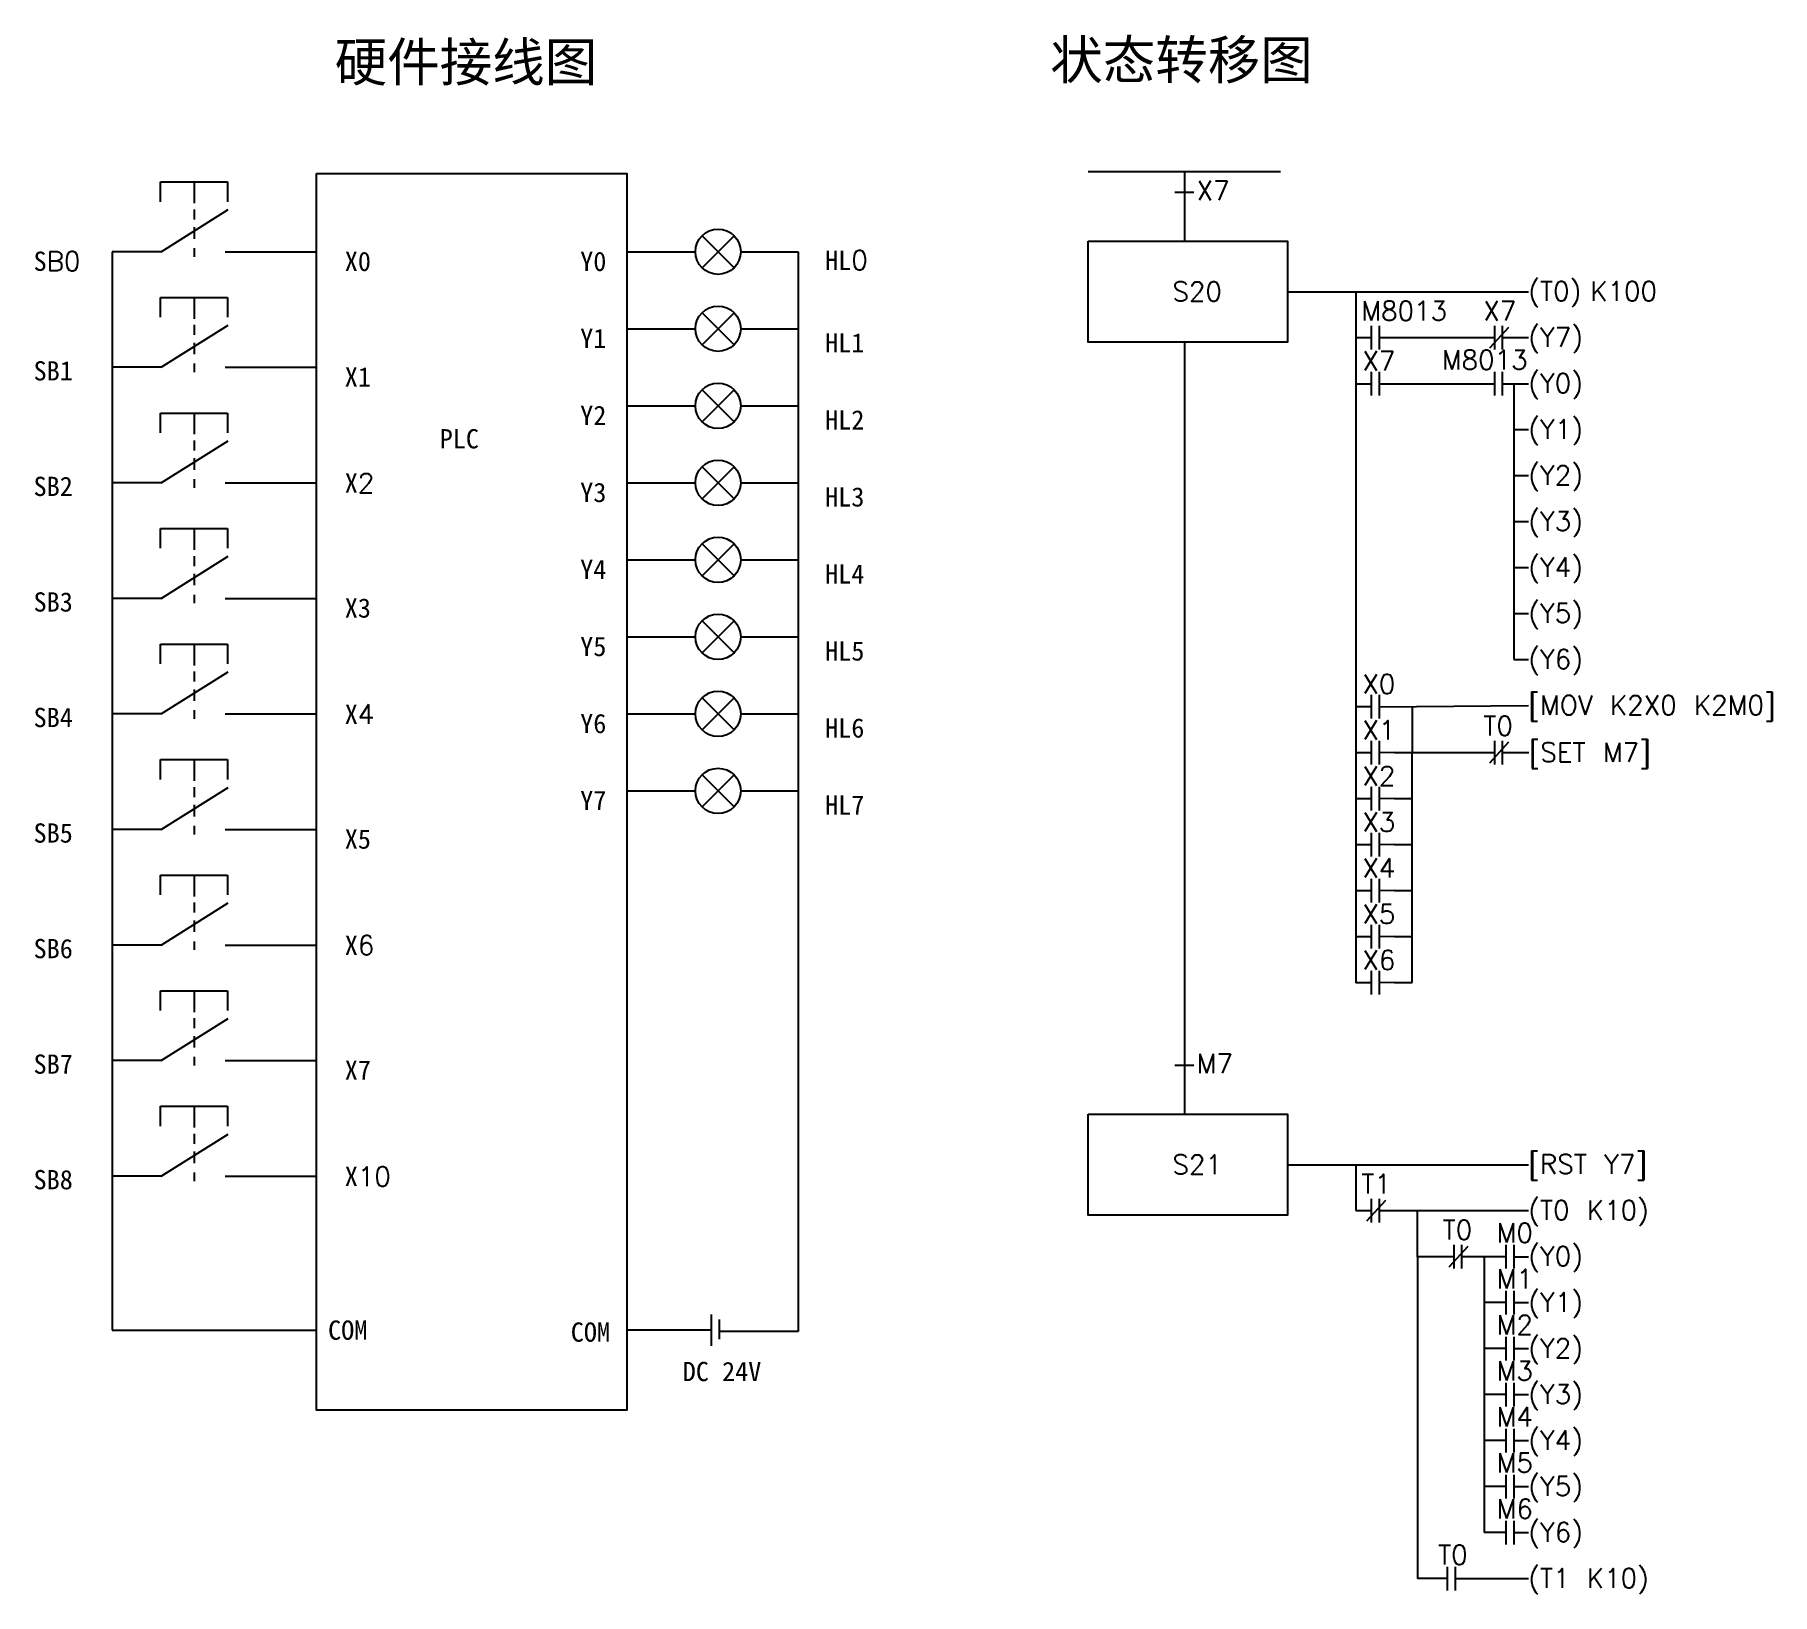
# Model space of a CAD drawing. Header units: millimetres. Extents: x 25 to 476, y 24 to 428.
import ezdxf

# ---------------------------------------------------------------- set-up
doc = ezdxf.new("R2010")
doc.units = ezdxf.units.MM

msp = doc.modelspace()

# ---------------------------------------------------------------- linework, layer by layer
for p, q in [((298.53, 392.96), (348.5, 392.96)), ((323.52, 392.96), (323.52, 374.85)), ((57.61, 385.14), (57.61, 390.27)), ((57.61, 390.27), (75.01, 390.27)), ((66.31, 390.27), (66.31, 384.74)), ((75.01, 390.27), (75.01, 385.14)), ((321.03, 387.61), (326, 387.61)), ((57.71, 372.14), (75.13, 383.07)), ((66.31, 383.14), (66.31, 380.54)), ((66.31, 378.5), (66.31, 375.53)), ((198.23, 367.98), (206.56, 376.31)), ((198.23, 376.31), (206.56, 367.98)), ((57.71, 372.14), (45.03, 372.14)), ((45.03, 372.14), (45.03, 92.12)), ((66.31, 373.09), (66.31, 370.86)), ((74.37, 372.14), (98.09, 372.14)), ((178.67, 372.14), (196.5, 372.14)), ((208.28, 372.14), (223.23, 372.14)), ((223.23, 372.14), (223.23, 91.77)), ((350.34, 361.77), (368.07, 361.77)), ((368.07, 361.77), (368.07, 337.88)), ((368.07, 361.77), (412.86, 361.77)), ((57.61, 355.14), (57.61, 360.27)), ((57.61, 360.27), (75.01, 360.27)), ((66.31, 360.27), (66.31, 354.74)), ((75.01, 360.27), (75.01, 355.14)), ((57.71, 342.14), (75.13, 353.06)), ((66.31, 353.13), (66.31, 350.53)), ((178.67, 352.14), (196.5, 352.14)), ((198.23, 347.98), (206.56, 356.31)), ((198.23, 356.31), (206.56, 347.98)), ((208.28, 352.14), (223.23, 352.14)), ((372.03, 352.9), (372.03, 349.83)), ((374.07, 352.9), (374.07, 349.83)), ((402.86, 347.16), (407.8, 352.59)), ((404.03, 352.9), (404.03, 349.83)), ((406.06, 352.9), (406.06, 349.83)), ((66.31, 348.5), (66.31, 345.53)), ((323.52, 348.69), (323.52, 148.16)), ((368.07, 349.83), (372.03, 349.83)), ((372.03, 349.83), (372.03, 346.75)), ((374.07, 349.83), (374.07, 346.75)), ((374.07, 349.83), (395.77, 349.83)), ((395.77, 349.83), (404.03, 349.83)), ((404.03, 349.83), (404.03, 346.75)), ((406.06, 349.83), (406.06, 346.75)), ((406.06, 349.83), (412.86, 349.83)), ((66.31, 343.08), (66.31, 340.85)), ((57.71, 342.14), (45.03, 342.14)), ((74.37, 342.14), (98.09, 342.14)), ((372.03, 340.96), (372.03, 337.88)), ((374.07, 340.96), (374.07, 337.88)), ((404.03, 340.96), (404.03, 337.88)), ((406.06, 340.96), (406.06, 337.88)), ((198.23, 327.98), (206.56, 336.31)), ((198.23, 336.31), (206.56, 327.98)), ((368.07, 337.88), (372.03, 337.88)), ((368.07, 337.88), (368.07, 186.83)), ((372.03, 337.88), (372.03, 334.81)), ((374.07, 337.88), (374.07, 334.81)), ((374.07, 337.88), (404.03, 337.88)), ((404.03, 337.88), (404.03, 334.81)), ((406.06, 337.88), (406.06, 334.81)), ((406.06, 337.88), (412.86, 337.88)), ((409.05, 337.88), (409.05, 266.23)), ((57.61, 325.14), (57.61, 330.26)), ((57.61, 330.26), (75.01, 330.26)), ((66.31, 330.26), (66.31, 324.73)), ((75.01, 330.26), (75.01, 325.14)), ((178.67, 332.14), (196.5, 332.14)), ((208.28, 332.14), (223.23, 332.14)), ((409.05, 325.94), (412.86, 325.94)), ((57.71, 312.14), (75.13, 323.06)), ((66.31, 323.13), (66.31, 320.53)), ((66.31, 318.5), (66.31, 315.52)), ((198.23, 307.98), (206.56, 316.31)), ((198.23, 316.31), (206.56, 307.98)), ((57.71, 312.14), (45.03, 312.14)), ((66.31, 313.08), (66.31, 310.85)), ((74.37, 312.14), (98.09, 312.14)), ((178.67, 312.14), (196.5, 312.14)), ((208.28, 312.14), (223.23, 312.14)), ((409.05, 314), (412.86, 314)), ((57.61, 295.13), (57.61, 300.26)), ((57.61, 300.26), (75.01, 300.26)), ((66.31, 300.26), (66.31, 294.73)), ((75.01, 300.26), (75.01, 295.13)), ((409.05, 302.06), (412.86, 302.06)), ((198.23, 287.98), (206.56, 296.31)), ((198.23, 296.31), (206.56, 287.98)), ((57.71, 282.13), (75.13, 293.06)), ((66.31, 293.13), (66.31, 290.53)), ((178.67, 292.14), (196.5, 292.14)), ((208.28, 292.14), (223.23, 292.14)), ((409.05, 290.11), (412.86, 290.11)), ((66.31, 288.5), (66.31, 285.52)), ((57.71, 282.13), (45.03, 282.13)), ((66.31, 283.08), (66.31, 280.85)), ((74.37, 282.13), (98.09, 282.13)), ((198.23, 267.98), (206.56, 276.31)), ((198.23, 276.31), (206.56, 267.98)), ((409.05, 278.17), (412.86, 278.17)), ((178.67, 272.14), (196.5, 272.14)), ((208.28, 272.14), (223.23, 272.14)), ((57.61, 265.13), (57.61, 270.26)), ((57.61, 270.26), (75.01, 270.26)), ((66.31, 270.26), (66.31, 264.73)), ((75.01, 270.26), (75.01, 265.13)), ((57.71, 252.13), (75.13, 263.05)), ((66.31, 263.13), (66.31, 260.52)), ((409.05, 266.23), (412.86, 266.23)), ((66.31, 258.49), (66.31, 255.52)), ((66.31, 253.07), (66.31, 250.84)), ((198.23, 247.98), (206.56, 256.31)), ((198.23, 256.31), (206.56, 247.98)), ((372.03, 253.99), (368.07, 253.99)), ((372.03, 257.07), (372.03, 253.99)), ((372.03, 253.99), (372.03, 250.92)), ((374.07, 257.07), (374.07, 253.99)), ((374.07, 253.99), (412.86, 254.32)), ((374.07, 253.99), (374.07, 250.92)), ((382.67, 254.03), (382.67, 242.09)), ((57.71, 252.13), (45.03, 252.13)), ((74.37, 252.13), (98.09, 252.13)), ((178.67, 252.14), (196.5, 252.14)), ((208.28, 252.14), (223.23, 252.14)), ((372.03, 245.12), (372.03, 242.05)), ((374.07, 245.12), (374.07, 242.05)), ((402.86, 239.42), (407.8, 244.85)), ((404.03, 245.16), (404.03, 242.09)), ((406.06, 245.16), (406.06, 242.09)), ((57.61, 235.13), (57.61, 240.25)), ((57.61, 240.25), (75.01, 240.25)), ((66.31, 240.25), (66.31, 234.72)), ((75.01, 240.25), (75.01, 235.13)), ((372.03, 242.05), (368.07, 242.05)), ((372.03, 242.05), (372.03, 238.98)), ((378.13, 242.09), (374.07, 242.05)), ((374.07, 242.05), (374.07, 238.98)), ((378.13, 242.09), (382.67, 242.09)), ((382.67, 182.37), (382.67, 242.09)), ((382.67, 242.09), (404.03, 242.09)), ((404.03, 242.09), (404.03, 239.01)), ((406.06, 242.09), (406.06, 239.01)), ((406.06, 242.09), (412.96, 242.09)), ((198.23, 227.98), (206.56, 236.31)), ((198.23, 236.31), (206.56, 227.98)), ((57.71, 222.13), (75.13, 233.05)), ((66.31, 233.12), (66.31, 230.52)), ((178.67, 232.14), (196.5, 232.14)), ((208.28, 232.14), (223.23, 232.14)), ((372.03, 233.18), (372.03, 230.11)), ((374.07, 233.18), (374.07, 230.11)), ((66.31, 228.49), (66.31, 225.51)), ((372.03, 230.11), (368.07, 230.11)), ((372.03, 230.11), (372.03, 227.04)), ((378.13, 230.14), (374.07, 230.11)), ((374.07, 230.11), (374.07, 227.04)), ((378.13, 230.14), (382.67, 230.14)), ((57.71, 222.13), (45.03, 222.13)), ((66.31, 223.07), (66.31, 220.84)), ((74.37, 222.13), (98.09, 222.13)), ((372.03, 221.24), (372.03, 218.17)), ((374.07, 221.24), (374.07, 218.17)), ((372.03, 218.17), (368.07, 218.17)), ((372.03, 218.17), (372.03, 215.09)), ((378.13, 218.2), (374.07, 218.17)), ((374.07, 218.17), (374.07, 215.09)), ((378.13, 218.2), (382.67, 218.2)), ((57.61, 205.12), (57.61, 210.25)), ((57.61, 210.25), (75.01, 210.25)), ((66.31, 210.25), (66.31, 204.72)), ((75.01, 210.25), (75.01, 205.12)), ((372.03, 209.3), (372.03, 206.22)), ((374.07, 209.3), (374.07, 206.22)), ((66.31, 203.12), (66.31, 200.52)), ((372.03, 206.22), (368.07, 206.22)), ((372.03, 206.22), (372.03, 203.15)), ((378.13, 206.26), (374.07, 206.22)), ((374.07, 206.22), (374.07, 203.15)), ((378.13, 206.26), (382.67, 206.26)), ((57.71, 192.12), (75.13, 203.05)), ((66.31, 198.49), (66.31, 195.51)), ((372.03, 194.28), (368.07, 194.28)), ((372.03, 197.35), (372.03, 194.28)), ((372.03, 194.28), (372.03, 191.21)), ((374.07, 197.35), (374.07, 194.28)), ((378.13, 194.31), (374.07, 194.28)), ((374.07, 194.28), (374.07, 191.21)), ((378.13, 194.31), (382.67, 194.31)), ((57.71, 192.12), (45.03, 192.12)), ((66.31, 193.07), (66.31, 190.84)), ((74.37, 192.12), (98.09, 192.12)), ((368.07, 186.83), (368.07, 182.34)), ((372.03, 185.41), (372.03, 182.34)), ((374.07, 185.41), (374.07, 182.34)), ((372.03, 182.34), (368.07, 182.34)), ((372.03, 182.34), (372.03, 179.27)), ((378.13, 182.37), (374.07, 182.34)), ((374.07, 182.34), (374.07, 179.27)), ((378.13, 182.37), (382.67, 182.37)), ((57.61, 175.12), (57.61, 180.25)), ((57.61, 180.25), (75.01, 180.25)), ((66.31, 180.25), (66.31, 174.72)), ((75.01, 180.25), (75.01, 175.12)), ((57.71, 162.12), (75.13, 173.04)), ((66.31, 173.12), (66.31, 170.51)), ((66.31, 168.48), (66.31, 165.51)), ((66.31, 163.07), (66.31, 160.83)), ((57.71, 162.12), (45.03, 162.12)), ((74.37, 162.12), (98.09, 162.12)), ((321.03, 160.92), (326, 160.92)), ((57.61, 145.12), (57.61, 150.24)), ((57.61, 150.24), (75.01, 150.24)), ((66.31, 150.24), (66.31, 144.71)), ((75.01, 150.24), (75.01, 145.12)), ((57.71, 132.12), (75.13, 143.04)), ((66.31, 143.11), (66.31, 140.51)), ((66.31, 138.48), (66.31, 135.5)), ((57.71, 132.12), (45.03, 132.12)), ((66.31, 133.06), (66.31, 130.83)), ((74.37, 132.12), (98.09, 132.12)), ((350.34, 135.08), (368.07, 135.08)), ((368.07, 135.08), (368.07, 123.14)), ((368.07, 135.08), (412.86, 135.08)), ((368.07, 123.14), (372.03, 123.14)), ((370.87, 120.47), (375.81, 125.9)), ((372.03, 126.21), (372.03, 123.14)), ((372.03, 123.14), (372.03, 120.06)), ((374.07, 126.21), (374.07, 123.14)), ((374.07, 123.14), (395.77, 123.14)), ((374.07, 123.14), (374.07, 120.06)), ((384.03, 111.19), (384.03, 123.14)), ((395.77, 123.14), (404.03, 123.14)), ((404.03, 123.14), (412.86, 123.14)), ((392.3, 108.53), (397.24, 113.96)), ((393.46, 114.27), (393.46, 111.19)), ((395.5, 114.27), (395.5, 111.19)), ((407.02, 114.27), (407.02, 111.19)), ((409.05, 114.27), (409.05, 111.19)), ((393.46, 111.19), (384.03, 111.19)), ((384.03, 111.19), (384.03, 27.6)), ((393.46, 111.19), (393.46, 108.12)), ((395.5, 111.19), (395.5, 108.12)), ((401.36, 111.19), (395.5, 111.19)), ((401.36, 111.19), (401.36, 39.54)), ((407.02, 111.19), (401.36, 111.19)), ((407.02, 111.19), (407.02, 108.12)), ((409.05, 111.19), (412.86, 111.19)), ((409.05, 111.19), (409.05, 108.12)), ((407.02, 102.32), (407.02, 99.25)), ((409.05, 102.32), (409.05, 99.25)), ((200.58, 96.17), (200.58, 88.08)), ((202.65, 94.86), (202.65, 89.75)), ((407.02, 99.25), (401.36, 99.25)), ((407.02, 99.25), (407.02, 96.18)), ((409.05, 99.25), (412.86, 99.25)), ((409.05, 99.25), (409.05, 96.18)), ((45.03, 92.12), (98.09, 92.12)), ((200.58, 92.12), (178.67, 92.12)), ((223.23, 91.77), (202.65, 91.77)), ((407.02, 90.38), (407.02, 87.31)), ((409.05, 90.38), (409.05, 87.31)), ((407.02, 87.31), (401.36, 87.31)), ((407.02, 87.31), (407.02, 84.24)), ((409.05, 87.31), (412.86, 87.31)), ((409.05, 87.31), (409.05, 84.24)), ((407.02, 78.44), (407.02, 75.37)), ((409.05, 78.44), (409.05, 75.37)), ((407.02, 75.37), (401.36, 75.37)), ((407.02, 75.37), (407.02, 72.29)), ((409.05, 75.37), (412.86, 75.37)), ((409.05, 75.37), (409.05, 72.29)), ((407.02, 63.42), (401.36, 63.42)), ((407.02, 66.5), (407.02, 63.42)), ((407.02, 63.42), (407.02, 60.35)), ((409.05, 66.5), (409.05, 63.42)), ((409.05, 63.42), (412.86, 63.42)), ((409.05, 63.42), (409.05, 60.35)), ((407.02, 54.55), (407.02, 51.48)), ((409.05, 54.55), (409.05, 51.48)), ((407.02, 51.48), (401.36, 51.48)), ((407.02, 51.48), (407.02, 48.41)), ((409.05, 51.48), (412.86, 51.48)), ((409.05, 51.48), (409.05, 48.41)), ((407.02, 42.61), (407.02, 39.54)), ((409.05, 42.61), (409.05, 39.54)), ((407.02, 39.54), (401.36, 39.54)), ((407.02, 39.54), (407.02, 36.47)), ((409.05, 39.54), (412.86, 39.54)), ((409.05, 39.54), (409.05, 36.47)), ((391.78, 27.6), (384.03, 27.6)), ((391.78, 30.67), (391.78, 27.6)), ((391.78, 27.6), (391.78, 24.52)), ((393.81, 30.67), (393.81, 27.6)), ((393.81, 27.6), (412.86, 27.6)), ((393.81, 27.6), (393.81, 24.52))]:
    msp.add_line(p, q)
for points in [[(98.09, 392.43), (178.67, 392.43), (178.67, 71.37), (98.09, 71.37)], [(298.53, 374.85), (350.34, 374.85), (350.34, 348.69), (298.53, 348.69)], [(298.53, 148.16), (350.34, 148.16), (350.34, 122), (298.53, 122)]]:
    msp.add_lwpolyline(points, close=True)
for centre in [(202.39, 372.14), (202.39, 352.14), (202.39, 332.14), (202.39, 312.14), (202.39, 292.14), (202.39, 272.14), (202.39, 252.14), (202.39, 232.14)]:
    msp.add_circle(centre, 5.89)

# ---------------------------------------------------------------- texts
at = {"attachment_point": 1}
for s, width, gutter_width, heights, insert, char_height in [('{\\fSimSun|b0|i0|c134|p2;硬件接线图}', 94.8752, 25, [0], (102.8, 426.4), 10), ('{\\fSimSun|b0|i0|c134|p2;状态转移图}', 127.3243, 25, [5], (288.67, 426.97), 10), ('{\\Ftxt,@extfont2|c134;X7}', 21.4784, 25, [0], (326.68, 390.55), 5), ('S{\\Ftxt,@extfont2|c134;B0}', 16.104, 12.5, [0], (24.6, 372.17), 5), ('X0', 16.104, 12.5, [0], (105.43, 372.14), 5), ('Y0', 16.104, 12.5, [0], (166.58, 372.14), 5), ('HL{\\Ftxt,@extfont2|c134;0}', 16.104, 12.5, [0], (230.2, 372.42), 5), ('{\\Ftxt,@extfont2|c134;S20}', 20.7431, 25, [0], (320.4, 364.29), 5), ('{\\Ftxt,@extfont2|c134;(T0)}', 66.8971, 25, [0], (412.86, 364.38), 5), ('{\\Ftxt,@extfont2|c134;K100}', 22.0244, 25, [0], (428.91, 364.39), 5), ('{\\Ftxt,@extfont2|c134;M8013}', 21.4784, 25, [0], (369.45, 359.3), 5), ('{\\Ftxt,@extfont2|c134;X7}', 21.4784, 25, [0], (401.13, 359.3), 5), ('Y1', 16.104, 12.5, [0], (166.58, 352.14), 5), ('{\\Ftxt,@extfont2|c134;(Y7)}', 66.8971, 25, [0], (412.86, 352.44), 5), ('HL1', 16.104, 12.5, [0], (230.2, 350.98), 5), ('SB1', 16.104, 12.5, [0], (24.6, 343.71), 5), ('{\\Ftxt,@extfont2|c134;X7}', 21.4784, 25, [0], (369.74, 346.28), 5), ('{\\Ftxt,@extfont2|c134;M8013}', 21.4784, 25, [0], (390.38, 346.58), 5), ('X1', 16.104, 12.5, [0], (105.43, 342.14), 5), ('{\\Ftxt,@extfont2|c134;(Y0)}', 66.8971, 25, [0], (412.86, 340.49), 5), ('Y2', 16.104, 12.5, [0], (166.58, 332.14), 5), ('HL2', 16.104, 12.5, [0], (230.2, 330.98), 5), ('{\\Ftxt,@extfont2|c134;(Y1)}', 66.8971, 25, [0], (412.86, 328.55), 5), ('PLC', 33.184, 12.5, [0], (130.09, 326.08), 5), ('{\\Ftxt,@extfont2|c134;(Y2)}', 66.8971, 25, [0], (412.86, 316.61), 5), ('SB2', 16.104, 12.5, [0], (24.6, 313.71), 5), ('X{\\Ftxt,@extfont2|c134;2}', 16.104, 12.5, [0], (105.43, 314.56), 5), ('Y3', 16.104, 12.5, [0], (166.58, 312.14), 5), ('HL3', 16.104, 12.5, [0], (230.2, 310.98), 5), ('{\\Ftxt,@extfont2|c134;(Y3)}', 66.8971, 25, [0], (412.86, 304.66), 5), ('{\\Ftxt,@extfont2|c134;(Y4)}', 66.8971, 25, [0], (412.86, 292.72), 5), ('Y4', 16.104, 12.5, [0], (166.58, 292.14), 5), ('HL4', 16.104, 12.5, [0], (230.2, 290.98), 5), ('SB3', 16.104, 12.5, [0], (24.6, 283.7), 5), ('X3', 16.104, 12.5, [0], (105.43, 282.13), 5), ('{\\Ftxt,@extfont2|c134;(Y5)}', 66.8971, 25, [0], (412.86, 280.78), 5), ('Y5', 16.104, 12.5, [0], (166.58, 272.14), 5), ('HL5', 16.104, 12.5, [0], (230.2, 270.98), 5), ('{\\Ftxt,@extfont2|c134;(Y6)}', 66.8971, 25, [0], (412.86, 268.84), 5), ('{\\Ftxt,@extfont2|c134;X0}', 21.4784, 25, [0], (369.74, 262.39), 5), ('{\\Ftxt,@extfont2|c134;[MOV K2X0 K2M0]}', 73.057, 25, [0], (412.86, 256.89), 5), ('SB4', 16.104, 12.5, [0], (24.6, 253.7), 5), ('X{\\Ftxt,@extfont2|c134;4}', 16.104, 12.5, [0], (105.43, 254.55), 5), ('Y6', 16.104, 12.5, [0], (166.58, 252.14), 5), ('HL6', 16.104, 12.5, [0], (230.2, 250.98), 5), ('{\\Ftxt,@extfont2|c134;X1}', 21.4784, 25, [0], (369.74, 250.45), 5), ('{\\Ftxt,@extfont2|c134;T0}', 21.4784, 25, [0], (401.13, 251.56), 5), ('{\\Ftxt,@extfont2|c134;[SET M7]}', 73.057, 25, [0], (412.96, 244.66), 5), ('{\\Ftxt,@extfont2|c134;X2}', 21.4784, 25, [0], (369.74, 238.51), 5), ('Y7', 16.104, 12.5, [0], (166.58, 232.14), 5), ('HL7', 16.104, 12.5, [0], (230.2, 230.98), 5), ('{\\Ftxt,@extfont2|c134;X3}', 21.4784, 25, [0], (369.74, 226.56), 5), ('SB5', 16.104, 12.5, [0], (24.6, 223.7), 5), ('X5', 16.104, 12.5, [0], (105.43, 222.13), 5), ('{\\Ftxt,@extfont2|c134;X4}', 21.4784, 25, [0], (369.74, 214.62), 5), ('{\\Ftxt,@extfont2|c134;X5}', 21.4784, 25, [0], (369.74, 202.68), 5), ('X{\\Ftxt,@extfont2|c134;6}', 16.104, 12.5, [0], (105.43, 194.55), 5), ('SB6', 16.104, 12.5, [0], (24.6, 193.69), 5), ('{\\Ftxt,@extfont2|c134;X6}', 21.4784, 25, [0], (369.74, 190.73), 5), ('SB7', 16.104, 12.5, [0], (24.6, 163.69), 5), ('{\\Ftxt,@extfont2|c134;M7}', 21.4784, 25, [0], (326.68, 163.86), 5), ('X7', 16.104, 12.5, [0], (105.43, 162.12), 5), ('{\\Ftxt,@extfont2|c134;S21}', 20.7431, 25, [0], (320.4, 137.6), 5), ('{\\Ftxt,@extfont2|c134;[RST Y7]}', 66.8971, 25, [0], (412.86, 137.69), 5), ('SB8', 16.104, 12.5, [0], (24.6, 133.69), 5), ('X{\\Ftxt,@extfont2|c134;10}', 16.104, 12.5, [0], (105.43, 134.54), 5), ('{\\Ftxt,@extfont2|c134;T1}', 21.4784, 25, [0], (369.45, 132.61), 5), ('{\\Ftxt,@extfont2|c134;(T0 K10)}', 66.8971, 25, [0], (412.86, 125.75), 5), ('{\\Ftxt,@extfont2|c134;T0}', 21.4784, 25, [0], (390.57, 120.66), 5), ('{\\Ftxt,@extfont2|c134;M0}', 21.4784, 25, [0], (404.62, 119.89), 5), ('{\\Ftxt,@extfont2|c134;(Y0)}', 66.8971, 25, [0], (412.86, 113.8), 5), ('{\\Ftxt,@extfont2|c134;M1}', 21.4784, 25, [0], (404.62, 107.95), 5), ('{\\Ftxt,@extfont2|c134;(Y1)}', 66.8971, 25, [0], (412.86, 101.86), 5), ('{\\Ftxt,@extfont2|c134;M2}', 21.4784, 25, [0], (404.62, 96), 5), ('COM', 33.184, 12.5, [0], (101.1, 94.62), 5), ('COM', 33.184, 12.5, [0], (164.14, 94.11), 5), ('{\\Ftxt,@extfont2|c134;(Y2)}', 66.8971, 25, [0], (412.86, 89.92), 5), ('DC 24V', 33.184, 12.5, [0], (193.22, 83.88), 5), ('{\\Ftxt,@extfont2|c134;M3}', 21.4784, 25, [0], (404.62, 84.06), 5), ('{\\Ftxt,@extfont2|c134;(Y3)}', 66.8971, 25, [0], (412.86, 77.98), 5), ('{\\Ftxt,@extfont2|c134;M4}', 21.4784, 25, [0], (404.62, 72.12), 5), ('{\\Ftxt,@extfont2|c134;(Y4)}', 66.8971, 25, [0], (412.86, 66.03), 5), ('{\\Ftxt,@extfont2|c134;M5}', 21.4784, 25, [0], (404.62, 60.18), 5), ('{\\Ftxt,@extfont2|c134;(Y5)}', 66.8971, 25, [0], (412.86, 54.09), 5), ('{\\Ftxt,@extfont2|c134;M6}', 21.4784, 25, [0], (404.62, 48.23), 5), ('{\\Ftxt,@extfont2|c134;(Y6)}', 66.8971, 25, [0], (412.86, 42.15), 5), ('{\\Ftxt,@extfont2|c134;T0}', 21.4784, 25, [0], (389.38, 36.29), 5), ('{\\Ftxt,@extfont2|c134;(T1 K10)}', 66.8971, 25, [0], (412.86, 30.2), 5)]:
    msp.add_mtext_dynamic_manual_height_columns(s, width=width, gutter_width=gutter_width, heights=heights, dxfattribs=dict(at, insert=insert, char_height=char_height))

doc.saveas('drawing.dxf')
